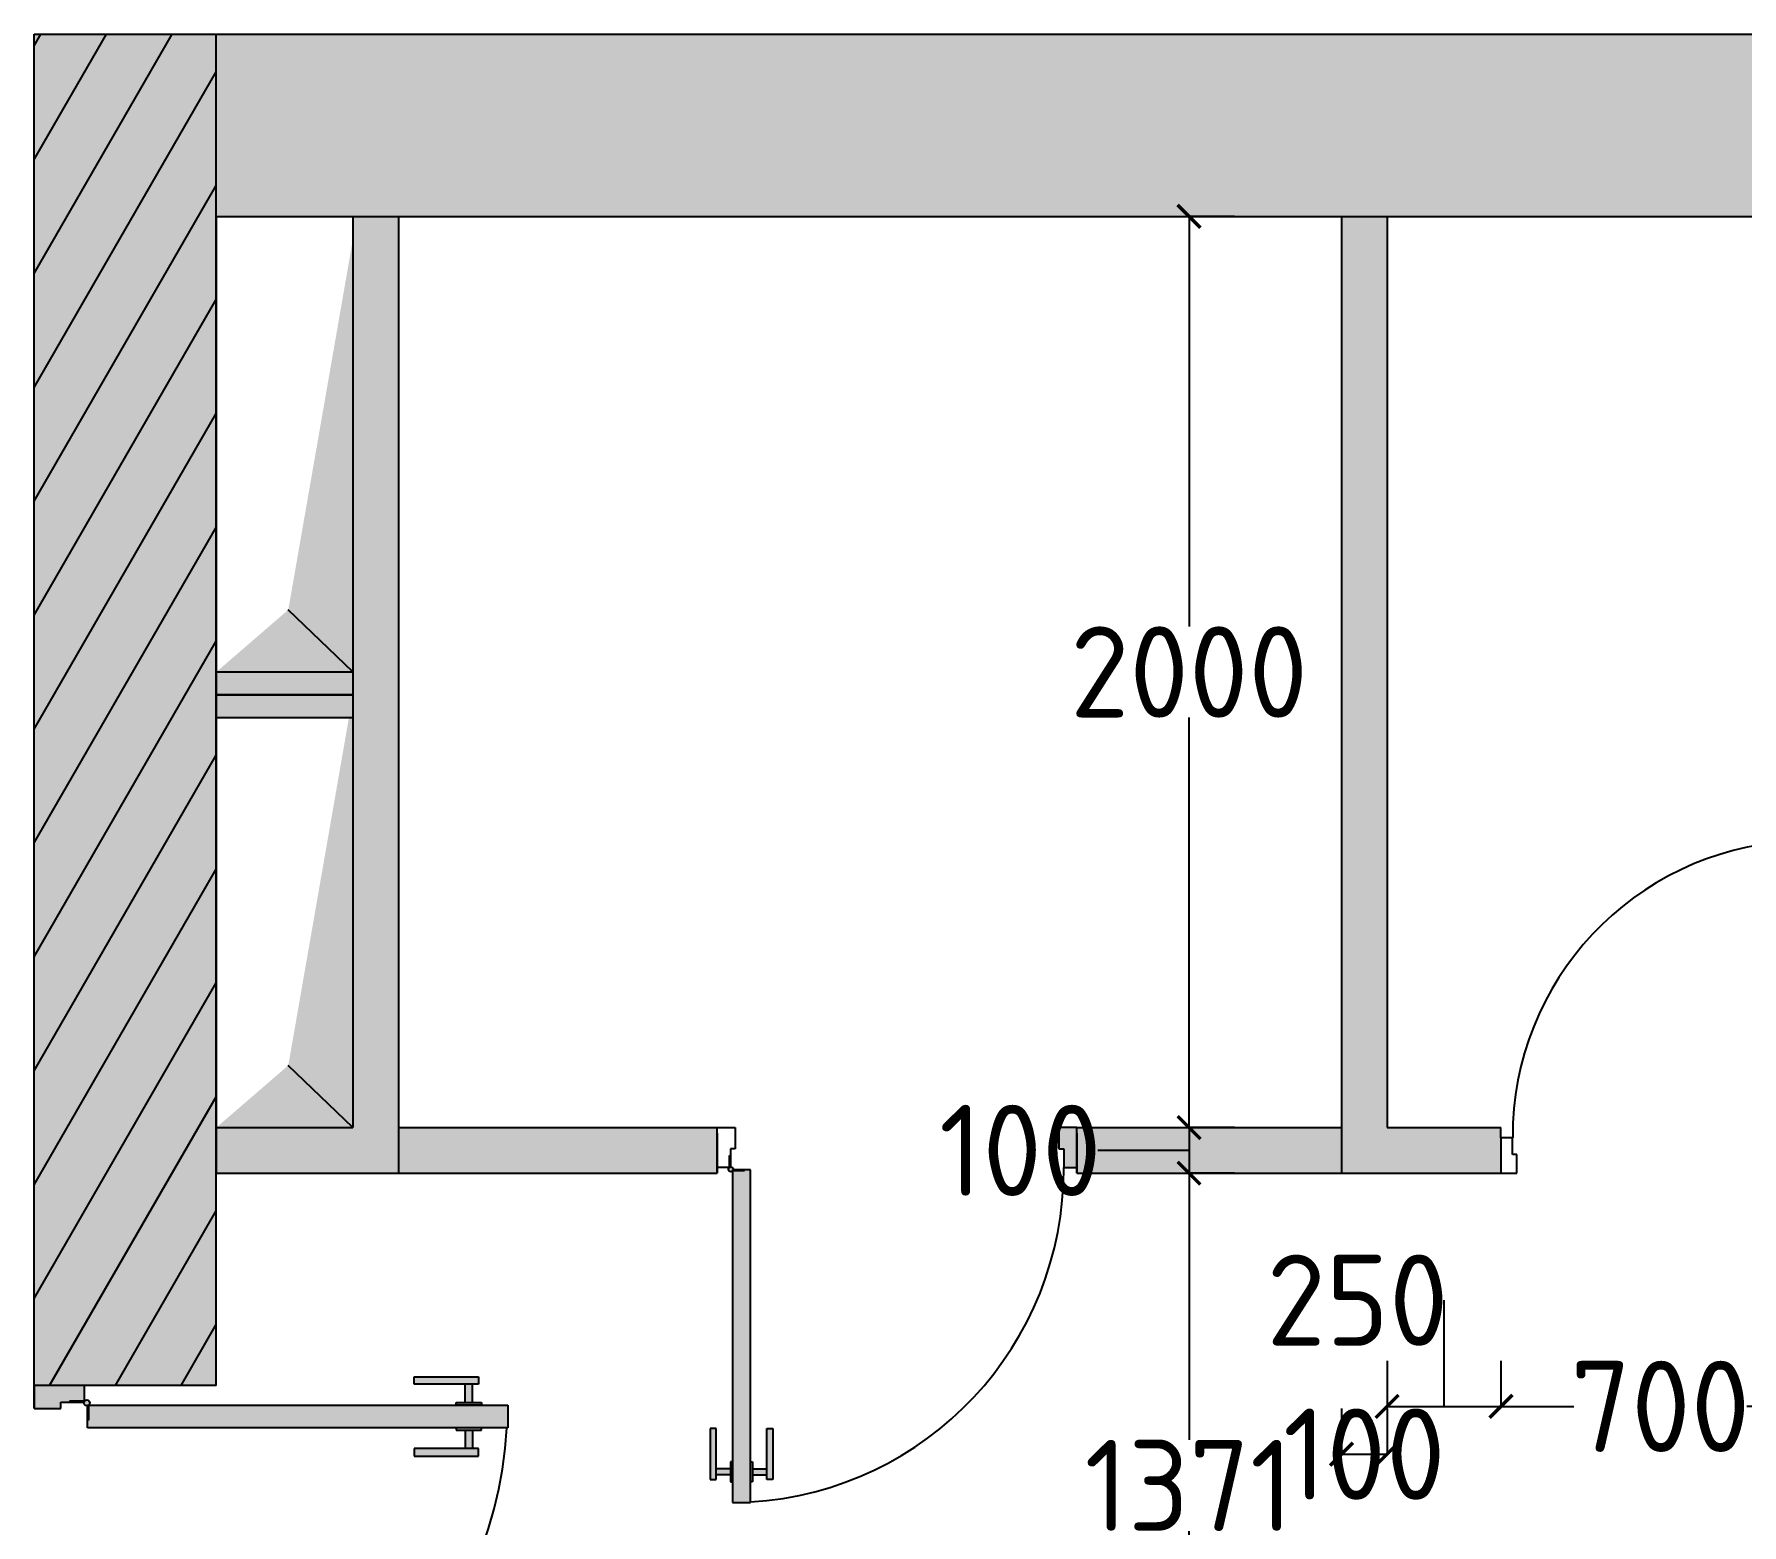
# Model space of a CAD drawing. Header units: inches. Extents: x -59797 to 874375, y -412711 to 5867.
# Drawn here: x 372621 to 376371, y -145800 to -142528 of the extents above; entities that cross this region are included whole.
import ezdxf

# ---------------------------------------------------------------- set-up
doc = ezdxf.new("R2010")
doc.units = ezdxf.units.IN
doc.header["$MEASUREMENT"] = 0
doc.layers.add('freecads.com', color=7, linetype='Continuous')
doc.styles.get("Standard").update_dxf_attribs({"font": 'GOST Common.ttf'})
doc.dimstyles.new('Copy of Standard', dxfattribs={"dimtxt": 120, "dimasz": 50, "dimexe": 0.18, "dimexo": 0.0625, "dimgap": 0.09, "dimtad": 0, "dimtih": 1, "dimtoh": 1, "dimdec": 0, "dimzin": 0, "dimdsep": 46, "dimtxsty": 'Standard', "dimblk": 'ARCHTICK', "dimcen": 0.09, "dimclrd": 250, "dimadec": 0, "dimazin": 0, "dimtfac": 1, "dimtdec": 0, "dimtofl": 0, "dimtmove": 0, "dimatfit": 3, "dimldrblk": 'ARCHTICK', "dimfxl": 100, "dimfxlon": 1, "dimtolj": 1, "dimtzin": 0, "dimarcsym": 0})

# ---------------------------------------------------------------- blocks, each defined once
blk = doc.blocks.new('Door')
at = {"layer": 'freecads.com'}
for p, q in [((80582.9, -19290.2), (80582.9, -19202.5)), ((80582.9, -19202.5), (80622.4, -19202.5)), ((80622.4, -19202.5), (80622.4, -19249)), ((81372.9, -19202.5), (81333.4, -19202.5)), ((81333.4, -19202.5), (81333.4, -19249)), ((81372.9, -19290.2), (81372.9, -19202.5)), ((80610.1, -19290.2), (80610.1, -19263.9)), ((80610.1, -19263.9), (80611.9, -19263.9)), ((80622.4, -19249), (80611.9, -19249)), ((80611.9, -19249), (80611.9, -19290.2)), ((80611.9, -19263.9), (80611.9, -19290.2)), ((81333.4, -19249), (81343.9, -19249)), ((81343.9, -19249), (81343.9, -19290.2)), ((80611.9, -19290.2), (80582.9, -19290.2)), ((80611.9, -19290.2), (80610.1, -19290.2)), ((80616.6, -19294.9), (80616.6, -20025.6)), ((80656.1, -19294.9), (80616.6, -19294.9)), ((80642.9, -19294.9), (80616.6, -19294.9)), ((80616.6, -19294.9), (80616.6, -19296.7)), ((80616.6, -19296.7), (80642.9, -19296.7)), ((80642.9, -19296.7), (80642.9, -19294.9)), ((80656.1, -20025.6), (80656.1, -19294.9)), ((81343.9, -19290.2), (81372.9, -19290.2)), ((80580.6, -19862.9), (80567.4, -19862.9)), ((80567.4, -19862.9), (80567.4, -19974.8)), ((80580.6, -19974.8), (80580.6, -19862.9)), ((80692.1, -19974.8), (80692.1, -19862.9)), ((80692.1, -19862.9), (80705.2, -19862.9)), ((80705.2, -19862.9), (80705.2, -19974.8)), ((80616.6, -19935.8), (80612.2, -19935.8)), ((80612.2, -19935.8), (80612.2, -19979.7)), ((80616.6, -19979.7), (80616.6, -19935.8)), ((80656.1, -19979.7), (80656.1, -19935.8)), ((80656.1, -19935.8), (80660.5, -19935.8)), ((80660.5, -19935.8), (80660.5, -19979.7)), ((80567.4, -19974.8), (80580.6, -19974.8)), ((80612.2, -19951.1), (80580.6, -19951.1)), ((80612.2, -19964.3), (80580.6, -19964.3)), ((80612.2, -19979.7), (80616.6, -19979.7)), ((80660.5, -19979.7), (80656.1, -19979.7)), ((80660.5, -19951.1), (80692.1, -19951.1)), ((80660.5, -19964.3), (80692.1, -19964.3)), ((80705.2, -19974.8), (80692.1, -19974.8)), ((80616.6, -20025.6), (80656.1, -20025.6))]:
    blk.add_line(p, q, dxfattribs=at)
blk.add_circle((80612.7, -19294.1), 5.27, dxfattribs=at)
blk.add_arc((80612.7, -19294.1), 731.2, 273.3966, 0.2994, dxfattribs=at)
blk = doc.blocks.new('_ArchTick')
at = {"color": 0, "linetype": 'ByBlock', "const_width": 0.15}
blk.add_lwpolyline([(-0.5, -0.5), (0.5, 0.5)], dxfattribs=at)
blk = doc.blocks.new('*D148')
at = {"color": 0, "lineweight": -2, "transparency": 16777216}
for p, q in [((375256.7, -142927.6), (375156.5, -142927.6)), ((375256.7, -144927.6), (375156.5, -144927.6))]:
    blk.add_line(p, q, dxfattribs=at)
at = {"color": 250, "lineweight": -2, "transparency": 16777216}
for p, q in [((375156.7, -142927.6), (375156.7, -143827.5)), ((375156.7, -144927.6), (375156.7, -144027.7))]:
    blk.add_line(p, q, dxfattribs=at)
at = {"layer": 'Defpoints', "color": 0, "transparency": 16777216}
for p in [(375491.6, -142927.6), (375156.7, -144927.6), (375491.6, -144927.6)]:
    blk.add_point(p, dxfattribs=at)
at = {"color": 250, "lineweight": -2, "transparency": 16777216, "xscale": 50, "yscale": 50, "zscale": 50}
for p, rotation in [((375156.7, -142927.6), 90), ((375156.7, -144927.6), 270)]:
    blk.add_blockref('_ArchTick', p, dxfattribs=dict(at, rotation=rotation))
at = {"color": 0, "transparency": 16777216, "insert": (375156.7, -143927.6), "char_height": 200, "attachment_point": 5}
blk.add_mtext('\\A1;2000', dxfattribs=at)
blk = doc.blocks.new('*D149')
at = {"color": 0, "lineweight": -2, "transparency": 16777216}
for p, q in [((375256.7, -144927.6), (375156.5, -144927.6)), ((375256.7, -145027.6), (375156.5, -145027.6))]:
    blk.add_line(p, q, dxfattribs=at)
at = {"color": 250, "lineweight": -2, "transparency": 16777216}
for p, q in [((375156.7, -144927.6), (375156.7, -145027.6)), ((374956.4, -144977.6), (374956.3, -144977.6)), ((375156.7, -144977.6), (374956.4, -144977.6))]:
    blk.add_line(p, q, dxfattribs=at)
at = {"layer": 'Defpoints', "color": 0, "transparency": 16777216}
for p in [(375491.6, -144927.6), (375156.7, -145027.6), (375491.6, -145027.6)]:
    blk.add_point(p, dxfattribs=at)
at = {"color": 250, "lineweight": -2, "transparency": 16777216, "xscale": 50, "yscale": 50, "zscale": 50}
for p, rotation in [((375156.7, -144927.6), 90), ((375156.7, -145027.6), 270)]:
    blk.add_blockref('_ArchTick', p, dxfattribs=dict(at, rotation=rotation))
at = {"color": 0, "transparency": 16777216, "insert": (374786.2, -144977.6), "char_height": 200, "attachment_point": 5}
blk.add_mtext('\\A1;100', dxfattribs=at)
blk = doc.blocks.new('*D150')
at = {"color": 0, "lineweight": -2, "transparency": 16777216}
for p, q in [((375256.7, -145027.6), (375156.5, -145027.6)), ((375256.7, -146398.7), (375156.5, -146398.7))]:
    blk.add_line(p, q, dxfattribs=at)
at = {"color": 250, "lineweight": -2, "transparency": 16777216}
for p, q in [((375156.7, -145027.6), (375156.7, -145613.1)), ((375156.7, -146398.7), (375156.7, -145813.2))]:
    blk.add_line(p, q, dxfattribs=at)
at = {"layer": 'Defpoints', "color": 0, "transparency": 16777216}
for p in [(375491.6, -145027.6), (375156.7, -146398.7), (375920.6, -146398.7)]:
    blk.add_point(p, dxfattribs=at)
at = {"color": 250, "lineweight": -2, "transparency": 16777216, "xscale": 50, "yscale": 50, "zscale": 50}
for p, rotation in [((375156.7, -145027.6), 90), ((375156.7, -146398.7), 270)]:
    blk.add_blockref('_ArchTick', p, dxfattribs=dict(at, rotation=rotation))
at = {"color": 0, "transparency": 16777216, "insert": (375156.7, -145713.1), "char_height": 200, "attachment_point": 5}
blk.add_mtext('\\A1;1371', dxfattribs=at)
blk = doc.blocks.new('*D161')
at = {"color": 0, "lineweight": -2, "transparency": 16777216}
for p, q in [((375491.6, -145544.3), (375491.6, -145644.5)), ((375591.6, -145544.3), (375591.6, -145644.5))]:
    blk.add_line(p, q, dxfattribs=at)
at = {"color": 250, "lineweight": -2, "transparency": 16777216}
blk.add_line((375491.6, -145644.3), (375591.6, -145644.3), dxfattribs=at)
at = {"layer": 'Defpoints', "color": 0, "transparency": 16777216}
for p in [(375591.6, -144927.6), (375491.6, -145027.6), (375591.6, -145644.3)]:
    blk.add_point(p, dxfattribs=at)
at = {"color": 250, "lineweight": -2, "transparency": 16777216, "xscale": 50, "yscale": 50, "zscale": 50, "rotation": 180}
blk.add_blockref('_ArchTick', (375491.6, -145644.3), dxfattribs=at)
at = {"color": 250, "lineweight": -2, "transparency": 16777216, "xscale": 50, "yscale": 50, "zscale": 50}
blk.add_blockref('_ArchTick', (375591.6, -145644.3), dxfattribs=at)
at = {"color": 0, "transparency": 16777216, "insert": (375541.6, -145644.3), "char_height": 200, "attachment_point": 5}
blk.add_mtext('\\A1;100', dxfattribs=at)
blk = doc.blocks.new('*D162')
at = {"color": 250, "lineweight": -2, "transparency": 16777216}
for p, q in [((375716.7, -145539.5), (375716.9, -145306.4)), ((375716.9, -145306.4), (375716.7, -145306.4)), ((375591.6, -145539.5), (375841.7, -145539.5))]:
    blk.add_line(p, q, dxfattribs=at)
at = {"color": 0, "lineweight": -2, "transparency": 16777216}
for p, q in [((375591.6, -145439.5), (375591.6, -145539.7)), ((375841.7, -145439.5), (375841.7, -145539.7))]:
    blk.add_line(p, q, dxfattribs=at)
at = {"layer": 'Defpoints', "color": 0, "transparency": 16777216}
for p in [(375591.6, -144927.6), (375841.7, -145027.6), (375841.7, -145539.5)]:
    blk.add_point(p, dxfattribs=at)
at = {"color": 250, "lineweight": -2, "transparency": 16777216, "xscale": 50, "yscale": 50, "zscale": 50, "rotation": 180}
blk.add_blockref('_ArchTick', (375591.6, -145539.5), dxfattribs=at)
at = {"color": 250, "lineweight": -2, "transparency": 16777216, "xscale": 50, "yscale": 50, "zscale": 50}
blk.add_blockref('_ArchTick', (375841.7, -145539.5), dxfattribs=at)
at = {"color": 0, "transparency": 16777216, "insert": (375526.7, -145306.4), "char_height": 200, "attachment_point": 5}
blk.add_mtext('\\A1;250', dxfattribs=at)
blk = doc.blocks.new('*D163')
at = {"color": 0, "lineweight": -2, "transparency": 16777216}
for p, q in [((375841.7, -145439.5), (375841.7, -145539.7)), ((376541.6, -145439.5), (376541.6, -145539.7))]:
    blk.add_line(p, q, dxfattribs=at)
at = {"color": 250, "lineweight": -2, "transparency": 16777216}
for p, q in [((375841.7, -145539.5), (376002, -145539.5)), ((376541.6, -145539.5), (376381.3, -145539.5))]:
    blk.add_line(p, q, dxfattribs=at)
at = {"layer": 'Defpoints', "color": 0, "transparency": 16777216}
for p in [(375841.7, -145027.6), (376541.6, -145027.6), (376541.6, -145539.5)]:
    blk.add_point(p, dxfattribs=at)
at = {"color": 250, "lineweight": -2, "transparency": 16777216, "xscale": 50, "yscale": 50, "zscale": 50, "rotation": 180}
blk.add_blockref('_ArchTick', (375841.7, -145539.5), dxfattribs=at)
at = {"color": 250, "lineweight": -2, "transparency": 16777216, "xscale": 50, "yscale": 50, "zscale": 50}
blk.add_blockref('_ArchTick', (376541.6, -145539.5), dxfattribs=at)
at = {"color": 0, "transparency": 16777216, "insert": (376191.7, -145539.5), "char_height": 200, "attachment_point": 5}
blk.add_mtext('\\A1;700', dxfattribs=at)

msp = doc.modelspace()

# ---------------------------------------------------------------- hatches: boundary and pattern name
at = {"true_color": 0x939598}
h = msp.add_hatch(color=252, dxfattribs=at)
h.dxf.hatch_style = 1
h.paths.add_polyline_path([(376433.5, -142927.6), (376433.5, -142527.6), (373020.6, -142527.6), (373020.6, -142927.6)])
h.paths.add_polyline_path([(372620.6, -145494), (372731.5, -145494), (373020.6, -145494), (373020.6, -142927.6), (373020.6, -142527.6), (372620.6, -142527.6)])
at = {"true_color": 0x636466}
h = msp.add_hatch(dxfattribs=at)
h.set_pattern_fill('ANSI31', color=251, scale=1000, angle=15)
h.set_pattern_definition([(60, (251519.96, -111555.34), (-108.25318, 62.5), [])])
h.paths.add_polyline_path([(373020.6, -146494), (372620.6, -146494), (372620.6, -148827.6), (373020.6, -148827.6)])
h.paths.add_polyline_path([(372620.6, -145494), (372731.5, -145494), (373020.6, -145494), (373020.6, -142927.6), (373020.6, -142527.6), (372620.6, -142527.6)])
at = {"true_color": 0x939598, "transparency": 33554687}
h = msp.add_hatch(color=252, dxfattribs=at)
h.dxf.hatch_style = 1
h.paths.add_polyline_path([(377320.6, -142927.6), (377220.6, -142927.6), (377220.6, -143877.6), (376920.6, -143877.6), (376920.6, -142927.6), (376820.6, -142927.6), (376820.6, -144927.6), (376820.6, -145027.6), (377320.6, -145027.6)])
h.paths.add_polyline_path([(377220.6, -143977.6), (377220.6, -144099), (377220.6, -144927.6), (376920.6, -144927.6), (376920.6, -143977.6)], flags=16)
h.paths.add_polyline_path([(373420.6, -142927.6), (373320.6, -142927.6), (373320.6, -144927.6), (373020.6, -144927.6), (373020.6, -145027.6), (373420.6, -145027.6)])
h.paths.add_polyline_path([(373320.6, -143927.6), (373020.6, -143927.6), (373020.6, -143977.6), (373320.6, -143977.6)], flags=17)
h.paths.add_polyline_path([(373320.6, -143977.6), (373020.6, -143977.6), (373020.6, -144027.6), (373320.6, -144027.6)], flags=17)
h = msp.add_hatch(color=5)
h.dxf.hatch_style = 1
h.paths.add_polyline_path([(375591.6, -142927.6), (375491.6, -142927.6), (375491.6, -145027.6), (375841.7, -145027.6), (375841.7, -144949.9), (375841.7, -144927.6), (375591.6, -144927.6)])
h.paths.add_polyline_path([(376820.6, -144927.6), (376541.6, -144927.6), (376541.6, -145027.6), (376820.6, -145027.6)])
at = {"true_color": 0x000000, "transparency": 33554687}
h = msp.add_hatch(color=18, dxfattribs=at)
h.dxf.hatch_style = 1
h.paths.add_polyline_path([(373320.6, -142977.6), (373178.7, -143791.1), (373320.6, -143927.6)])
h.paths.add_polyline_path([(373178.7, -143791.1), (373020.6, -143927.6), (373320.6, -143927.6)])
h = msp.add_hatch(color=18, dxfattribs=at)
h.dxf.hatch_style = 1
h.paths.add_polyline_path([(373320.6, -143977.6), (373178.7, -144791.1), (373320.6, -144927.6)])
h.paths.add_polyline_path([(373178.7, -144791.1), (373020.6, -144927.6), (373320.6, -144927.6)])
at = {"true_color": 0x939598}
h = msp.add_hatch(color=252, dxfattribs=at)
h.dxf.hatch_style = 1
h.paths.add_polyline_path([(374120.6, -144927.6), (373420.6, -144927.6), (373420.6, -145027.6), (374120.6, -145027.6), (374120.6, -145015.4), (374120.6, -145015.4)])
h.paths.add_polyline_path([(375491.6, -144927.6), (374910.6, -144927.6), (374910.6, -145027.6), (375491.6, -145027.6)])
h.paths.add_polyline_path([(374910.6, -144927.6), (374871.1, -144927.6), (374871.1, -144974.1), (374881.6, -144974.1), (374881.6, -145015.4), (374910.6, -145015.4), (374910.6, -144939.9)], flags=16)
h.paths.add_polyline_path([(374790.2, -145104), (375078.2, -145104), (375078.2, -144839.4), (374790.2, -144839.4)], flags=9)
at = {"true_color": 0x000000}
h = msp.add_hatch(color=18, dxfattribs=at)
h.dxf.hatch_style = 1
h.paths.add_polyline_path([(374145.2, -145019.2, -0.267949), (374147.8, -145014.7), (374147.8, -144989.1), (374149.5, -144974.1), (374149.5, -144989.1), (374149.5, -144989.1), (374149.5, -145014, -0.516073), (374155.6, -145020.1), (374193.7, -145020.1), (374193.7, -145660.9), (374198.1, -145660.9), (374198.1, -145676.3), (374229.7, -145676.3), (374229.7, -145588.1), (374242.9, -145588.1), (374242.9, -145700), (374229.7, -145700), (374229.7, -145689.5), (374198.1, -145689.5), (374198.1, -145704.8), (374193.7, -145704.8), (374193.7, -145749.1, 0.398468), (374881.6, -145015.4), (374910.6, -145015.4), (374910.6, -144939.9), (374910.6, -144927.6), (374910.6, -145027.6), (374910.6, -145027.6), (374910.6, -145015.4), (374881.6, -145015.4, -0.398468), (374193.7, -145749.1), (374193.7, -145750.7), (374154.2, -145750.7), (374154.2, -145704.8), (374149.9, -145704.8), (374149.9, -145689.5), (374118.3, -145689.5), (374118.3, -145700), (374105.1, -145700), (374105.1, -145588.1), (374118.3, -145588.1), (374118.3, -145676.3), (374149.9, -145676.3), (374149.9, -145660.9), (374154.2, -145660.9), (374154.2, -145022.8, -0.677782)])
h.paths.add_polyline_path([(373660.8, -145536.6), (372740.9, -145536.6, -0.058908), (372739.7, -145537.5), (372739.7, -145569.9), (372737.5, -145569.9), (372737.5, -145586.5), (373660.8, -145586.5)])
h.paths.add_polyline_path([(372731.5, -145494), (372620.6, -145494), (372620.6, -145544), (372679.4, -145544), (372679.4, -145530.6), (372698.2, -145530.6), (372698.2, -145528.4), (372730.6, -145528.4, -0.058908), (372731.5, -145527.2)])
h.paths.add_polyline_path([(372731.5, -145527.2), (372731.5, -145530.6), (372729.8, -145530.6, 0.041886), (372729.7, -145531.8, 0.464153), (372737.5, -145538.3), (372737.5, -145536.6), (372739.7, -145536.6), (372740.9, -145536.6, 0.205793), (372743, -145531.8, 0.677782)])
h.paths.add_polyline_path([(373583.4, -145592), (373566.8, -145592), (373566.8, -145632), (373583.4, -145632)])
h.paths.add_polyline_path([(373596.7, -145632), (373455.3, -145632), (373455.3, -145648.6), (373596.7, -145648.6)])
h.paths.add_polyline_path([(373602.8, -145586.5), (373547.3, -145586.5), (373547.3, -145592), (373602.8, -145592)])
h.paths.add_polyline_path([(373583.4, -145491.1), (373566.8, -145491.1), (373566.8, -145531), (373583.4, -145531)])
h.paths.add_polyline_path([(373596.7, -145474.5), (373455.3, -145474.5), (373455.3, -145491.1), (373596.7, -145491.1)])
h.paths.add_polyline_path([(373602.8, -145531), (373547.3, -145531), (373547.3, -145536.6), (373602.8, -145536.6)])
h.paths.add_polyline_path([(383020.6, -145617), (382961.8, -145617), (382961.8, -145630.3), (382942.9, -145630.3), (382942.9, -145632.6), (382910.6, -145632.6, -0.058908), (382909.7, -145633.8), (382909.7, -145666.9), (383020.6, -145666.9)])
h.paths.add_polyline_path([(382901.5, -145591.1), (382903.7, -145591.1), (382903.7, -145574.5), (381980.4, -145574.5), (381980.4, -145624.4), (382900.2, -145624.4, -0.058908), (382901.5, -145623.5)])
h.paths.add_polyline_path([(382903.7, -145622.7), (382903.7, -145624.4), (382901.5, -145624.4), (382900.2, -145624.4, 0.205793), (382898.2, -145629.2, 0.677782), (382909.7, -145633.8), (382909.7, -145630.3), (382911.4, -145630.3, 0.041886), (382911.5, -145629.2, 0.464153)])
h.paths.add_polyline_path([(382185.9, -145669.9), (382044.5, -145669.9), (382044.5, -145686.5), (382185.9, -145686.5)])
h.paths.add_polyline_path([(382093.8, -145624.4), (382038.4, -145624.4), (382038.4, -145629.9), (382093.8, -145629.9)])
h.paths.add_polyline_path([(382074.4, -145629.9), (382057.8, -145629.9), (382057.8, -145669.9), (382074.4, -145669.9)])
h.paths.add_polyline_path([(382074.4, -145529), (382057.8, -145529), (382057.8, -145568.9), (382074.4, -145568.9)])
h.paths.add_polyline_path([(382093.8, -145568.9), (382038.4, -145568.9), (382038.4, -145574.5), (382093.8, -145574.5)])
h.paths.add_polyline_path([(383057.2, -146236.8), (383057.2, -146238.6), (383055, -146238.6), (383053.7, -146238.6, 0.205793), (383051.6, -146243.4, 0.677782), (383063.1, -146248), (383063.1, -146244.5), (383064.9, -146244.5, 0.041886), (383065, -146243.4, 0.464153)])
h.paths.add_polyline_path([(383113, -146244.5), (383096.4, -146244.5), (383096.4, -146246.7), (383064.1, -146246.7, -0.058908), (383063.1, -146248), (383063.1, -147167.8), (383113, -147167.8)])
h.paths.add_polyline_path([(383017.6, -146962.3), (383001, -146962.3), (383001, -147103.7), (383017.6, -147103.7)])
h.paths.add_polyline_path([(383063.1, -147054.4), (383057.6, -147054.4), (383057.6, -147109.8), (383063.1, -147109.8)])
h.paths.add_polyline_path([(383057.6, -147073.8), (383017.6, -147073.8), (383017.6, -147090.4), (383057.6, -147090.4)])
h.paths.add_polyline_path([(383175.2, -146962.3), (383158.5, -146962.3), (383158.5, -147103.7), (383175.2, -147103.7)])
h.paths.add_polyline_path([(383158.5, -147073.8), (383118.6, -147073.8), (383118.6, -147090.4), (383158.5, -147090.4)])
h.paths.add_polyline_path([(383118.6, -147054.4), (383113, -147054.4), (383113, -147109.8), (383118.6, -147109.8)])
at = {"true_color": 0x939598}
h = msp.add_hatch(color=252, dxfattribs=at)
h.dxf.hatch_style = 1
h.paths.add_polyline_path([(375491.6, -144927.6), (374910.6, -144927.6), (374910.6, -145027.6), (375491.6, -145027.6)])

# ---------------------------------------------------------------- linework, layer by layer
for p, q in [((372620.6, -142527.6), (376520.6, -142527.6)), ((372620.6, -145544), (372620.6, -142527.6)), ((372620.6, -142527.6), (376520.6, -142527.6)), ((372620.6, -145544), (372620.6, -142527.6)), ((373020.6, -142927.6), (376520.6, -142927.6)), ((373020.6, -145494), (373020.6, -142927.6)), ((373020.6, -142927.6), (373020.6, -145027.6)), ((373020.6, -142927.6), (376520.6, -142927.6)), ((373020.6, -145494), (373020.6, -142927.6)), ((373020.6, -142927.6), (373020.6, -145027.6)), ((373320.6, -142927.6), (373320.6, -144927.6)), ((373320.6, -142927.6), (373320.6, -144927.6)), ((373420.6, -142927.6), (373420.6, -145027.6)), ((373420.6, -142927.6), (373420.6, -145027.6)), ((375491.6, -142927.6), (375491.6, -144927.6)), ((375591.6, -142927.6), (375591.6, -144927.6)), ((373020.6, -143927.6), (373320.6, -143927.6)), ((373020.6, -143927.6), (373320.6, -143927.6)), ((373020.6, -143977.6), (373320.6, -143977.6)), ((373020.6, -143977.6), (373320.6, -143977.6)), ((373020.6, -144027.6), (373320.6, -144027.6)), ((373020.6, -144027.6), (373320.6, -144027.6)), ((373020.6, -144927.6), (373320.6, -144927.6)), ((373020.6, -144927.6), (373320.6, -144927.6)), ((373420.6, -144927.6), (374120.6, -144927.6)), ((373420.6, -144927.6), (374120.6, -144927.6)), ((374120.6, -145027.6), (374120.6, -144927.6)), ((374120.6, -145027.6), (374120.6, -144927.6)), ((374910.6, -144927.6), (375491.6, -144927.6)), ((374910.6, -145027.6), (374910.6, -144927.6)), ((374910.6, -144927.6), (375491.6, -144927.6)), ((374910.6, -145027.6), (374910.6, -144927.6)), ((375591.6, -144927.6), (375841.7, -144927.6)), ((375591.6, -144927.6), (375841.7, -144927.6)), ((373020.6, -145027.6), (374120.6, -145027.6)), ((373020.6, -145027.6), (374120.6, -145027.6)), ((373420.6, -145027.6), (374120.6, -145027.6)), ((373420.6, -145027.6), (374120.6, -145027.6)), ((374910.6, -145027.6), (375876.7, -145027.6)), ((374910.6, -145027.6), (375491.6, -145027.6)), ((373020.6, -145494), (372620.6, -145494)), ((373020.6, -145494), (372620.6, -145494))]:
    msp.add_line(p, q)
at = {"color": 7}
for p, q in [((373020.6, -142927.6), (373020.6, -142527.6)), ((375491.6, -142927.6), (375491.6, -145027.6)), ((375591.6, -142927.6), (375591.6, -142927.6)), ((375591.6, -142927.6), (375591.6, -144927.6)), ((373320.6, -143927.6), (373178.7, -143791.1)), ((373320.6, -144927.6), (373178.7, -144791.1)), ((375841.7, -144949.9), (375841.7, -144927.6))]:
    msp.add_line(p, q, dxfattribs=at)
at = {"color": 7, "lineweight": 30}
msp.add_line((373020.6, -143977.6), (373320.6, -143977.6), dxfattribs=at)
msp.add_line((373020.6, -143977.6), (373320.6, -143977.6), dxfattribs=at)
at = {"layer": 'freecads.com'}
for p, q in [((374120.6, -144939.9), (374120.6, -145027.6)), ((374120.6, -144939.9), (374120.6, -145027.6)), ((374910.6, -144939.9), (374910.6, -145027.6)), ((374910.6, -144939.9), (374910.6, -145027.6)), ((372731.5, -145494), (372620.6, -145494)), ((372620.6, -145494), (372620.6, -145544)), ((372731.5, -145494), (372620.6, -145494)), ((372620.6, -145494), (372620.6, -145544)), ((372731.5, -145530.6), (372731.5, -145494)), ((372731.5, -145530.6), (372731.5, -145494)), ((373455.3, -145491.1), (373455.3, -145474.5)), ((373455.3, -145474.5), (373596.7, -145474.5)), ((373455.3, -145491.1), (373455.3, -145474.5)), ((373455.3, -145474.5), (373596.7, -145474.5)), ((373596.7, -145491.1), (373455.3, -145491.1)), ((373596.7, -145491.1), (373455.3, -145491.1)), ((373566.8, -145531), (373566.8, -145491.1)), ((373566.8, -145531), (373566.8, -145491.1)), ((373583.4, -145531), (373583.4, -145491.1)), ((373583.4, -145531), (373583.4, -145491.1)), ((373596.7, -145474.5), (373596.7, -145491.1)), ((373596.7, -145474.5), (373596.7, -145491.1)), ((372679.4, -145544), (372679.4, -145530.6)), ((372679.4, -145530.6), (372731.5, -145530.6)), ((372679.4, -145544), (372679.4, -145530.6)), ((372679.4, -145530.6), (372731.5, -145530.6)), ((372731.5, -145528.4), (372698.2, -145528.4)), ((372698.2, -145528.4), (372698.2, -145530.6)), ((372731.5, -145528.4), (372698.2, -145528.4)), ((372698.2, -145528.4), (372698.2, -145530.6)), ((372698.2, -145530.6), (372731.5, -145530.6)), ((372698.2, -145530.6), (372731.5, -145530.6)), ((372731.5, -145530.6), (372731.5, -145528.4)), ((372731.5, -145530.6), (372731.5, -145528.4)), ((372737.5, -145536.6), (373660.8, -145536.6)), ((372737.5, -145586.5), (372737.5, -145536.6)), ((372737.5, -145569.9), (372737.5, -145536.6)), ((372737.5, -145536.6), (372739.7, -145536.6)), ((372737.5, -145536.6), (373660.8, -145536.6)), ((372737.5, -145586.5), (372737.5, -145536.6)), ((372737.5, -145569.9), (372737.5, -145536.6)), ((372737.5, -145536.6), (372739.7, -145536.6)), ((372739.7, -145536.6), (372739.7, -145569.9)), ((372739.7, -145536.6), (372739.7, -145569.9)), ((373547.3, -145536.6), (373547.3, -145531)), ((373547.3, -145531), (373602.8, -145531)), ((373547.3, -145536.6), (373547.3, -145531)), ((373547.3, -145531), (373602.8, -145531)), ((373602.8, -145536.6), (373547.3, -145536.6)), ((373602.8, -145536.6), (373547.3, -145536.6)), ((373602.8, -145531), (373602.8, -145536.6)), ((373602.8, -145531), (373602.8, -145536.6)), ((373660.8, -145536.6), (373660.8, -145586.5)), ((373660.8, -145536.6), (373660.8, -145586.5)), ((372620.6, -145544), (372679.4, -145544)), ((372620.6, -145544), (372679.4, -145544)), ((372739.7, -145569.9), (372737.5, -145569.9)), ((372739.7, -145569.9), (372737.5, -145569.9)), ((373660.8, -145586.5), (372737.5, -145586.5)), ((373660.8, -145586.5), (372737.5, -145586.5)), ((373602.8, -145586.5), (373547.3, -145586.5)), ((373547.3, -145586.5), (373547.3, -145592)), ((373602.8, -145586.5), (373547.3, -145586.5)), ((373547.3, -145586.5), (373547.3, -145592)), ((373547.3, -145592), (373602.8, -145592)), ((373547.3, -145592), (373602.8, -145592)), ((373566.8, -145592), (373566.8, -145632)), ((373566.8, -145592), (373566.8, -145632)), ((373583.4, -145592), (373583.4, -145632)), ((373583.4, -145592), (373583.4, -145632)), ((373602.8, -145592), (373602.8, -145586.5)), ((373602.8, -145592), (373602.8, -145586.5)), ((373596.7, -145632), (373455.3, -145632)), ((373455.3, -145632), (373455.3, -145648.6)), ((373596.7, -145632), (373455.3, -145632)), ((373455.3, -145632), (373455.3, -145648.6)), ((373455.3, -145648.6), (373596.7, -145648.6)), ((373455.3, -145648.6), (373596.7, -145648.6)), ((373596.7, -145648.6), (373596.7, -145632)), ((373596.7, -145648.6), (373596.7, -145632))]:
    msp.add_line(p, q, dxfattribs=at)
msp.add_circle((372736.3, -145531.8), 6.66, dxfattribs=at)
msp.add_circle((372736.3, -145531.8), 6.66, dxfattribs=at)
msp.add_arc((372736.3, -145531.8), 924.1, 269.7006, 356.6034, dxfattribs=at)
msp.add_arc((372736.3, -145531.8), 924.1, 269.7006, 356.6034, dxfattribs=at)

# ---------------------------------------------------------------- block references
at = {"color": 7, "xscale": 0.8859387089320192, "yscale": 0.8859387089320192, "zscale": 0.8859387089320192, "rotation": 180}
msp.add_blockref('Door', (447933.1, -162039.8), dxfattribs=at)
at = {"color": 7}
msp.add_blockref('Door', (293537.7, -125725.2), dxfattribs=at)

# ---------------------------------------------------------------- dimensions: what is measured, and where the dimension line sits
for base, p1, p2, override, picture, middle in [((375156.7, -144927.6), (375491.6, -142927.6), (375491.6, -144927.6), {"dimtxt": 200}, '*D148', (375156.7, -143927.6)), ((375156.7, -145027.6), (375491.6, -144927.6), (375491.6, -145027.6), {"dimtxt": 200, "dimtmove": 1}, '*D149', (374956.2, -144977.6)), ((375156.7, -146398.7), (375491.6, -145027.6), (375920.6, -146398.7), {"dimtxt": 200, "dimtmove": 1}, '*D150', (375156.7, -145713.1))]:
    dim = msp.add_linear_dim(base=base, p1=p1, p2=p2, angle=90, dimstyle='Copy of Standard', override=override, dxfattribs=at)
    dim.commit()
    dim.dimension.update_dxf_attribs({"geometry": picture, "text_midpoint": middle})
for base, p1, p2, override, picture, middle in [((375841.7, -145539.5), (375591.6, -144927.6), (375841.7, -145027.6), {"dimtxt": 200, "dimtmove": 1}, '*D162', (375716.7, -145306.4)), ((375591.6, -145644.3), (375491.6, -145027.6), (375591.6, -144927.6), {"dimtxt": 200}, '*D161', (375541.6, -145644.3))]:
    dim = msp.add_linear_dim(base=base, p1=p1, p2=p2, dimstyle='Copy of Standard', override=override, dxfattribs=at)
    dim.commit()
    dim.dimension.update_dxf_attribs({"geometry": picture, "text_midpoint": middle, "dimtype": 160})
dim = msp.add_linear_dim(base=(376541.6, -145539.5), p1=(375841.7, -145027.6), p2=(376541.6, -145027.6), dimstyle='Copy of Standard', override={"dimtxt": 200, "dimtmove": 1}, dxfattribs=at)
dim.commit()
dim.dimension.update_dxf_attribs({"geometry": '*D163', "text_midpoint": (376191.7, -145539.5)})

doc.saveas('drawing.dxf')
